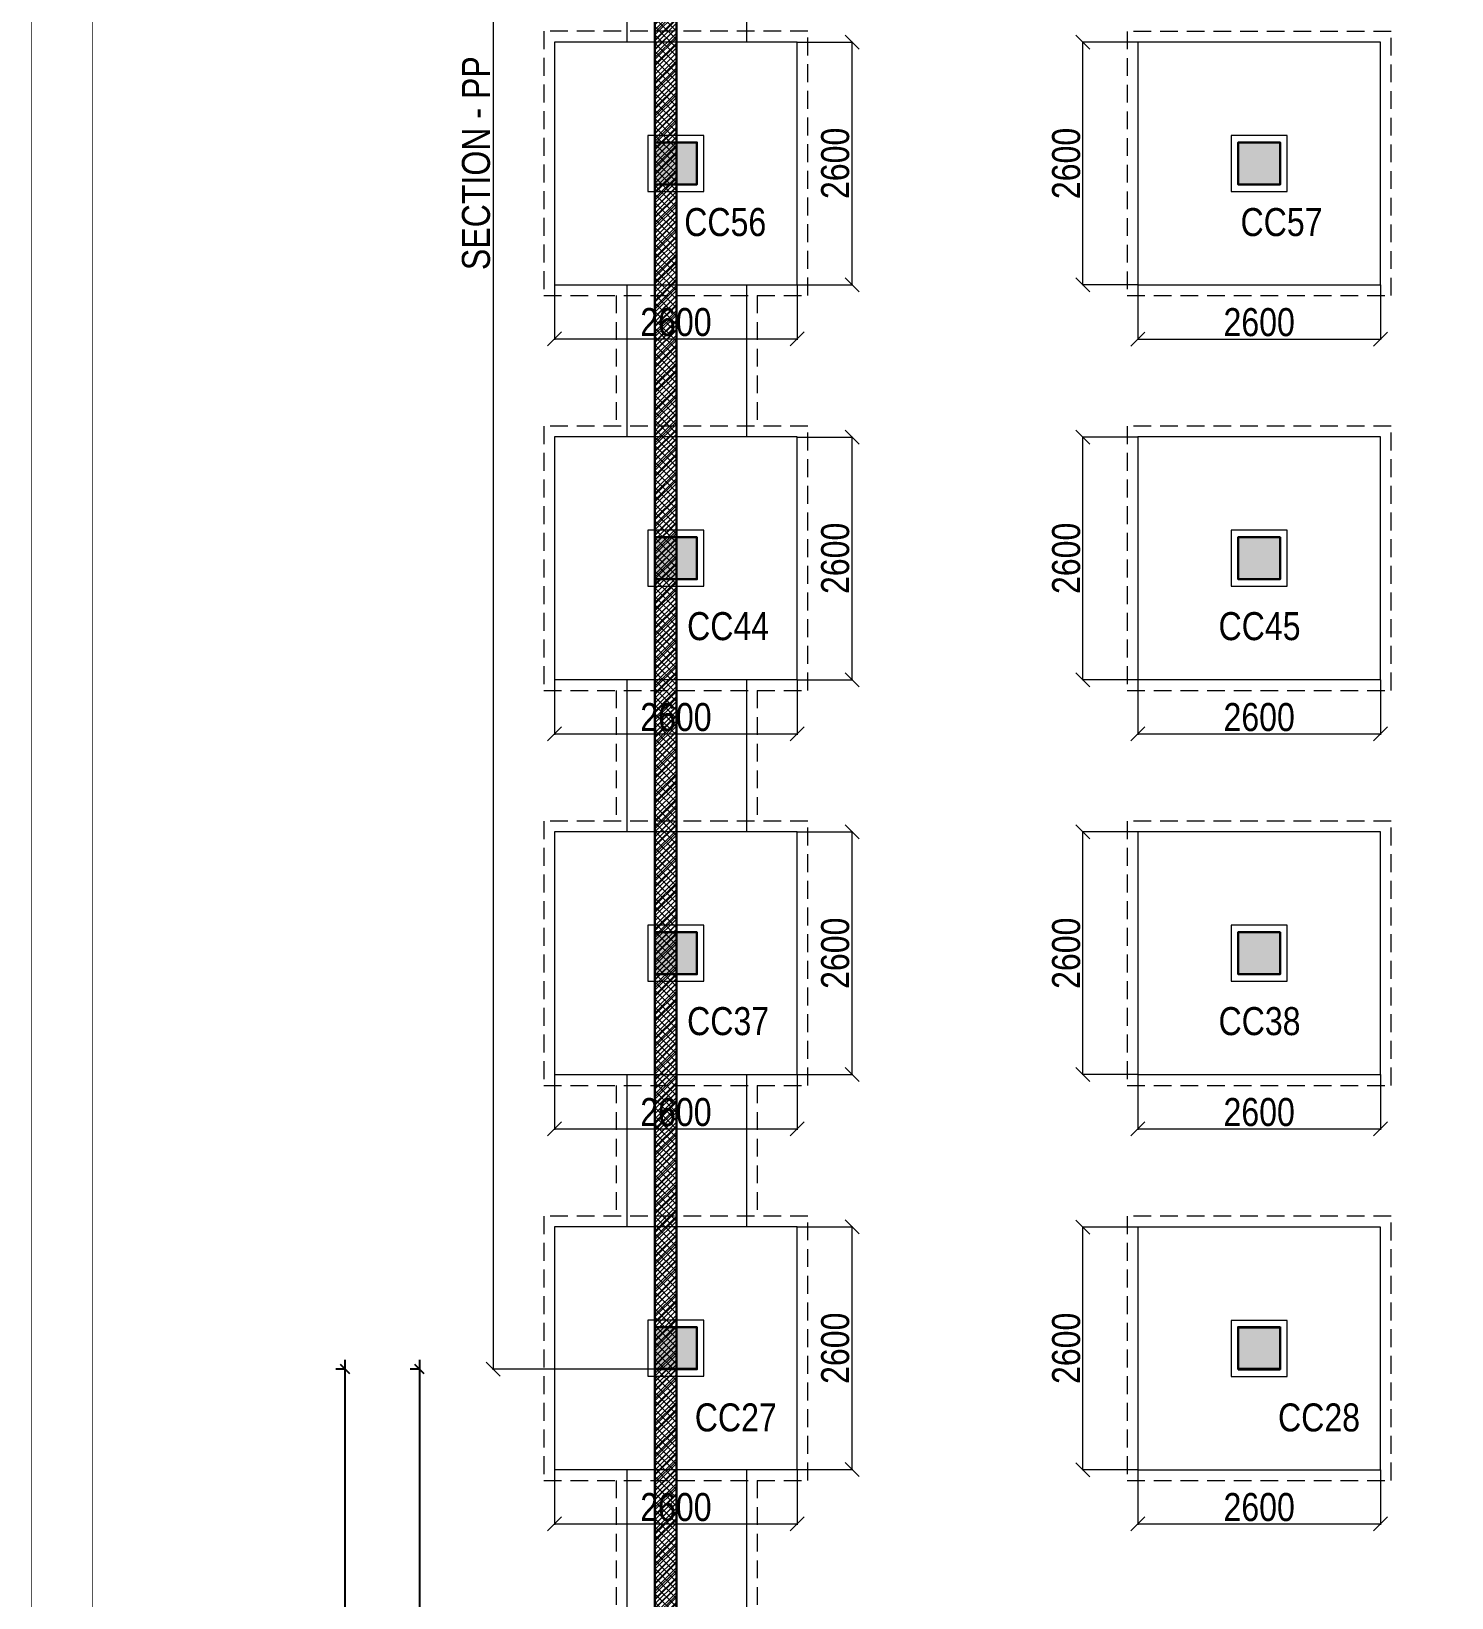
# Model space of a CAD drawing. Header units: millimetres. Extents: x 1112055 to 3390982, y -148532 to 766891.
# Drawn here: x 1923595 to 1938815, y 345314 to 362096 of the extents above; entities that cross this region are included whole.
import ezdxf

# ---------------------------------------------------------------- set-up
doc = ezdxf.new("R2010")
doc.units = ezdxf.units.MM
doc.header["$PDMODE"] = 35
doc.header["$PDSIZE"] = -25
doc.linetypes.add('Hidden', pattern=[9.525, 6.35, -3.175])
for name, color, linetype, lineweight in [('A_COL', 5, 'Continuous', 25), ('A_COL BASEMENT', 1, 'Continuous', 25), ('A_R.C.C', 5, 'Continuous', 25), ('B COL. NO.', 3, 'Continuous', 20), ('B FINAL COLUMN', 1, 'Continuous', 30), ('B FOOTING', 49, 'Continuous', 20), ('B FOOTING DIM', 234, 'Continuous', 9), ('B HATCH', 250, 'Continuous', 0), ('B P.C.C', 251, 'Continuous', 0), ('B TITLE BLOCK', 250, 'Continuous', 0)]:
    doc.layers.add(name, color=color, linetype=linetype, lineweight=lineweight)
for name, color, linetype, lineweight, true_color in [('A_COL HATCH', 7, 'Continuous', 0, 0xc0c0c0), ('A_R.C.C HATCH', 7, 'Continuous', 0, 0xc0c0c0), ('B Pedestal', 7, 'Continuous', 9, 0x5c8948), ('B-COL HT', 7, 'Continuous', 0, 0x4e4f45)]:
    doc.layers.add(name, color=color, linetype=linetype, lineweight=lineweight, true_color=true_color)
doc.styles.add('Cali', font='calibri.ttf')
doc.styles.add('SWINC', font='swissc.ttf')
doc.dimstyles.new('1.100', dxfattribs={"dimtxt": 200, "dimasz": 100, "dimexe": 100, "dimexo": 100, "dimgap": 100, "dimtad": 1, "dimdec": 0, "dimzin": 0, "dimdsep": 46, "dimtxsty": 'Cali', "dimblk": 'OBLIQUE', "dimcen": 0, "dimdle": 100, "dimclrd": 256, "dimclre": 256, "dimclrt": 3, "dimadec": 0, "dimazin": 0, "dimtfac": 1, "dimtdec": 0, "dimtofl": 0, "dimtmove": 1, "dimatfit": 0, "dimfxl": 100, "dimfxlon": 1, "dimtolj": 1, "dimtzin": 0, "dimlwd": -1, "dimlwe": -1, "dimarcsym": 0})
doc.dimstyles.new('BHOOMI', dxfattribs={"dimtxt": 230, "dimasz": 150, "dimexe": 10, "dimexo": 0, "dimgap": 25, "dimtad": 1, "dimdec": 0, "dimzin": 0, "dimdsep": 46, "dimtxsty": 'SWINC', "dimblk": 'OBLIQUE', "dimcen": 0.09, "dimclrd": 250, "dimclre": 250, "dimclrt": 256, "dimaunit": 1, "dimadec": 3, "dimazin": 0, "dimtfac": 1, "dimtdec": 0, "dimtofl": 0, "dimtmove": 1, "dimatfit": 3, "dimfxl": 100, "dimtolj": 1, "dimtzin": 0, "dimlwd": 9, "dimlwe": 5, "dimarcsym": 0})

# ---------------------------------------------------------------- blocks, each defined once
blk = doc.blocks.new('A$C4824')
at = {"layer": 'A_R.C.C HATCH'}
h = blk.add_hatch(dxfattribs=at)
h.set_pattern_fill('ANSI31', color=256, scale=300, style=0)
h.set_pattern_definition([(45, (33068.957, -102038.65), (-26.516504, 26.516504), [])])
h.paths.add_polyline_path([(37226, 109791), (32724, 109791), (32724, 109205), (0, 109205), (0, 0), (50920, 0), (50920, 39880), (63550, 39880), (63550, 113021), (37226, 112559)])
h.paths.add_polyline_path([(48260, 112523), (44975, 112465), (44975, 109245), (48260, 109244)], flags=16)
h.paths.add_polyline_path([(42405, 109791), (42405, 112420), (37456, 112333), (37456, 109791)], flags=0)
h.paths.add_polyline_path([(42635, 106355), (44065, 106355), (44065, 112449), (42635, 112424)], flags=0)
h.paths.add_polyline_path([(44745, 112461), (44282, 112453), (44282, 99895), (28740, 99895), (28740, 100125), (44065, 100125), (44065, 106125), (28740, 106125), (28740, 106355), (42405, 106355), (42405, 109561), (32954, 109561), (32954, 108975), (230, 108975), (230, 230), (50690, 230), (50690, 40110), (63320, 40110), (63320, 109014), (44745, 109015)], flags=16)
h.paths.add_polyline_path([(55920, 109244), (48490, 109244), (48490, 112527), (55920, 112657)], flags=16)
h.paths.add_polyline_path([(63320, 109244), (63320, 112787), (56145, 112661), (56145, 109244)], flags=16)
at = {"layer": 'A_R.C.C'}
for points in [[(37226, 109791), (32724, 109791), (32724, 109205), (0, 109205), (0, 0), (50920, 0), (50920, 39880), (63550, 39880), (63550, 113021), (37226, 112559)], [(44745, 112461), (44282, 112453), (44282, 99895), (28740, 99895), (28740, 100125), (44065, 100125), (44065, 106125), (28740, 106125), (28740, 106355), (42405, 106355), (42405, 109561), (32954, 109561), (32954, 108975), (230, 108975), (230, 230), (50690, 230), (50690, 40110), (63320, 40110), (63320, 109014), (44745, 109015)]]:
    blk.add_lwpolyline(points, close=True, dxfattribs=at)
blk = doc.blocks.new('A$C9881')
at = {"layer": 'A_COL HATCH'}
for points in [[(-11800, -12850), (-11800, -13300), (-12250, -13300), (-12250, -12850)], [(-5550, -12850), (-5550, -13300), (-6000, -13300), (-6000, -12850)], [(-11800, -17080), (-11800, -17530), (-12250, -17530), (-12250, -17080)], [(-5550, -17080), (-5550, -17530), (-6000, -17530), (-6000, -17080)], [(-11800, -21310), (-11800, -21760), (-12250, -21760), (-12250, -21310)], [(-5550, -21310), (-5550, -21760), (-6000, -21760), (-6000, -21310)], [(-11800, -25540), (-11800, -25990), (-12250, -25990), (-12250, -25540)], [(-5550, -25540), (-5550, -25990), (-6000, -25990), (-6000, -25540)]]:
    blk.add_hatch(color=256, dxfattribs=at).paths.add_polyline_path(points)
at = {"layer": 'A_COL BASEMENT'}
for points in [[(-11800, -12850), (-11800, -13300), (-12250, -13300), (-12250, -12850)], [(-5550, -12850), (-5550, -13300), (-6000, -13300), (-6000, -12850)], [(-11800, -17080), (-11800, -17530), (-12250, -17530), (-12250, -17080)], [(-5550, -17080), (-5550, -17530), (-6000, -17530), (-6000, -17080)], [(-11800, -21310), (-11800, -21760), (-12250, -21760), (-12250, -21310)], [(-5550, -21310), (-5550, -21760), (-6000, -21760), (-6000, -21310)], [(-11800, -25540), (-11800, -25990), (-12250, -25990), (-12250, -25540)], [(-5550, -25540), (-5550, -25990), (-6000, -25990), (-6000, -25540)]]:
    blk.add_lwpolyline(points, close=True, dxfattribs=at)
blk = doc.blocks.new('A$C4b8f6dbc')
at = {"layer": 'A_COL'}
blk.add_blockref('A$C9881', (12250, 114825), dxfattribs=at)
at = {"layer": 'A_R.C.C'}
blk.add_blockref('A$C4824', (0, 8470), dxfattribs=at)
blk = doc.blocks.new('_Oblique')
at = {"color": 0, "linetype": 'ByBlock', "lineweight": -2}
blk.add_line((-0.5, -0.5), (0.5, 0.5), dxfattribs=at)
blk = doc.blocks.new('*D2094')
at = {"layer": 'B FOOTING DIM', "color": 250, "lineweight": 5, "ltscale": 0.5, "transparency": 16777216}
for p, q in [((1929202, 346686), (1929202, 346094)), ((1931802, 346686), (1931802, 346094)), ((1929202, 346104), (1931802, 346104))]:
    blk.add_line(p, q, dxfattribs=at)
at = {"layer": 'Defpoints', "color": 0, "lineweight": 30, "ltscale": 0.5, "transparency": 16777216}
for p in [(1929202, 346686), (1931802, 346686), (1931802, 346104)]:
    blk.add_point(p, dxfattribs=at)
at = {"layer": 'B FOOTING DIM', "color": 250, "lineweight": 5, "ltscale": 0.5, "transparency": 16777216, "xscale": 150, "yscale": 150, "zscale": 150, "rotation": 180}
blk.add_blockref('_Oblique', (1929202, 346104), dxfattribs=at)
at = {"layer": 'B FOOTING DIM', "color": 250, "lineweight": 5, "ltscale": 0.5, "transparency": 16777216, "xscale": 150, "yscale": 150, "zscale": 150}
blk.add_blockref('_Oblique', (1931802, 346104), dxfattribs=at)
at = {"layer": 'B FOOTING DIM', "ltscale": 0.5, "transparency": 16777216, "insert": (1930502, 346283), "char_height": 300, "attachment_point": 5, "style": 'SWINC'}
blk.add_mtext('\\A1;2600', dxfattribs=at)
blk = doc.blocks.new('*D2095')
at = {"layer": 'B FOOTING DIM', "color": 250, "lineweight": 5, "ltscale": 0.5, "transparency": 16777216}
for p, q in [((1931802, 349286), (1932399, 349286)), ((1932389, 346686), (1932389, 349286)), ((1931802, 346686), (1932399, 346686))]:
    blk.add_line(p, q, dxfattribs=at)
at = {"layer": 'Defpoints', "color": 0, "lineweight": 30, "ltscale": 0.5, "transparency": 16777216}
for p in [(1931802, 349286), (1932389, 349286), (1931802, 346686)]:
    blk.add_point(p, dxfattribs=at)
at = {"layer": 'B FOOTING DIM', "color": 250, "lineweight": 5, "ltscale": 0.5, "transparency": 16777216, "xscale": 150, "yscale": 150, "zscale": 150}
for p, rotation in [((1932389, 349286), 90), ((1932389, 346686), 270)]:
    blk.add_blockref('_Oblique', p, dxfattribs=dict(at, rotation=rotation))
at = {"layer": 'B FOOTING DIM', "ltscale": 0.5, "transparency": 16777216, "insert": (1932210, 347986), "char_height": 300, "attachment_point": 5, "rotation": 90, "style": 'SWINC'}
blk.add_mtext('\\A1;2600', dxfattribs=at)
blk = doc.blocks.new('*D2204')
at = {"layer": 'B FOOTING DIM', "color": 250, "lineweight": 5, "ltscale": 0.5, "transparency": 16777216}
for p, q in [((1935452, 346685), (1935452, 346094)), ((1938052, 346685), (1938052, 346094)), ((1935452, 346104), (1938052, 346104))]:
    blk.add_line(p, q, dxfattribs=at)
at = {"layer": 'Defpoints', "color": 0, "lineweight": 30, "ltscale": 0.5, "transparency": 16777216}
for p in [(1935452, 346685), (1938052, 346685), (1938052, 346104)]:
    blk.add_point(p, dxfattribs=at)
at = {"layer": 'B FOOTING DIM', "color": 250, "lineweight": 5, "ltscale": 0.5, "transparency": 16777216, "xscale": 150, "yscale": 150, "zscale": 150, "rotation": 180}
blk.add_blockref('_Oblique', (1935452, 346104), dxfattribs=at)
at = {"layer": 'B FOOTING DIM', "color": 250, "lineweight": 5, "ltscale": 0.5, "transparency": 16777216, "xscale": 150, "yscale": 150, "zscale": 150}
blk.add_blockref('_Oblique', (1938052, 346104), dxfattribs=at)
at = {"layer": 'B FOOTING DIM', "ltscale": 0.5, "transparency": 16777216, "insert": (1936752, 346283), "char_height": 300, "attachment_point": 5, "style": 'SWINC'}
blk.add_mtext('\\A1;2600', dxfattribs=at)
blk = doc.blocks.new('*D1855')
at = {"layer": 'B FOOTING DIM', "color": 250, "lineweight": 5, "ltscale": 0.5, "transparency": 16777216}
for p, q in [((1935452, 349285), (1934854, 349285)), ((1934864, 346685), (1934864, 349285)), ((1935452, 346685), (1934854, 346685))]:
    blk.add_line(p, q, dxfattribs=at)
at = {"layer": 'Defpoints', "color": 0, "lineweight": 30, "ltscale": 0.5, "transparency": 16777216}
for p in [(1934864, 349285), (1935452, 349285), (1935452, 346685)]:
    blk.add_point(p, dxfattribs=at)
at = {"layer": 'B FOOTING DIM', "color": 250, "lineweight": 5, "ltscale": 0.5, "transparency": 16777216, "xscale": 150, "yscale": 150, "zscale": 150}
for p, rotation in [((1934864, 349285), 90), ((1934864, 346685), 270)]:
    blk.add_blockref('_Oblique', p, dxfattribs=dict(at, rotation=rotation))
at = {"layer": 'B FOOTING DIM', "ltscale": 0.5, "transparency": 16777216, "insert": (1934685, 347985), "char_height": 300, "attachment_point": 5, "rotation": 90, "style": 'SWINC'}
blk.add_mtext('\\A1;2600', dxfattribs=at)
blk = doc.blocks.new('*D2205')
at = {"layer": 'B FOOTING DIM', "color": 250, "lineweight": 5, "ltscale": 0.5, "transparency": 16777216}
for p, q in [((1929202, 350918), (1929202, 350326)), ((1931802, 350918), (1931802, 350326)), ((1929202, 350336), (1931802, 350336))]:
    blk.add_line(p, q, dxfattribs=at)
at = {"layer": 'Defpoints', "color": 0, "lineweight": 30, "ltscale": 0.5, "transparency": 16777216}
for p in [(1929202, 350918), (1931802, 350918), (1931802, 350336)]:
    blk.add_point(p, dxfattribs=at)
at = {"layer": 'B FOOTING DIM', "color": 250, "lineweight": 5, "ltscale": 0.5, "transparency": 16777216, "xscale": 150, "yscale": 150, "zscale": 150, "rotation": 180}
blk.add_blockref('_Oblique', (1929202, 350336), dxfattribs=at)
at = {"layer": 'B FOOTING DIM', "color": 250, "lineweight": 5, "ltscale": 0.5, "transparency": 16777216, "xscale": 150, "yscale": 150, "zscale": 150}
blk.add_blockref('_Oblique', (1931802, 350336), dxfattribs=at)
at = {"layer": 'B FOOTING DIM', "ltscale": 0.5, "transparency": 16777216, "insert": (1930502, 350515), "char_height": 300, "attachment_point": 5, "style": 'SWINC'}
blk.add_mtext('\\A1;2600', dxfattribs=at)
blk = doc.blocks.new('*D2206')
at = {"layer": 'B FOOTING DIM', "color": 250, "lineweight": 5, "ltscale": 0.5, "transparency": 16777216}
for p, q in [((1931802, 353518), (1932399, 353518)), ((1932389, 350918), (1932389, 353518)), ((1931802, 350918), (1932399, 350918))]:
    blk.add_line(p, q, dxfattribs=at)
at = {"layer": 'Defpoints', "color": 0, "lineweight": 30, "ltscale": 0.5, "transparency": 16777216}
for p in [(1931802, 353518), (1932389, 353518), (1931802, 350918)]:
    blk.add_point(p, dxfattribs=at)
at = {"layer": 'B FOOTING DIM', "color": 250, "lineweight": 5, "ltscale": 0.5, "transparency": 16777216, "xscale": 150, "yscale": 150, "zscale": 150}
for p, rotation in [((1932389, 353518), 90), ((1932389, 350918), 270)]:
    blk.add_blockref('_Oblique', p, dxfattribs=dict(at, rotation=rotation))
at = {"layer": 'B FOOTING DIM', "ltscale": 0.5, "transparency": 16777216, "insert": (1932210, 352218), "char_height": 300, "attachment_point": 5, "rotation": 90, "style": 'SWINC'}
blk.add_mtext('\\A1;2600', dxfattribs=at)
blk = doc.blocks.new('*D2207')
at = {"layer": 'B FOOTING DIM', "color": 250, "lineweight": 5, "ltscale": 0.5, "transparency": 16777216}
for p, q in [((1935452, 350918), (1935452, 350326)), ((1938052, 350918), (1938052, 350326)), ((1935452, 350336), (1938052, 350336))]:
    blk.add_line(p, q, dxfattribs=at)
at = {"layer": 'Defpoints', "color": 0, "lineweight": 30, "ltscale": 0.5, "transparency": 16777216}
for p in [(1935452, 350918), (1938052, 350918), (1938052, 350336)]:
    blk.add_point(p, dxfattribs=at)
at = {"layer": 'B FOOTING DIM', "color": 250, "lineweight": 5, "ltscale": 0.5, "transparency": 16777216, "xscale": 150, "yscale": 150, "zscale": 150, "rotation": 180}
blk.add_blockref('_Oblique', (1935452, 350336), dxfattribs=at)
at = {"layer": 'B FOOTING DIM', "color": 250, "lineweight": 5, "ltscale": 0.5, "transparency": 16777216, "xscale": 150, "yscale": 150, "zscale": 150}
blk.add_blockref('_Oblique', (1938052, 350336), dxfattribs=at)
at = {"layer": 'B FOOTING DIM', "ltscale": 0.5, "transparency": 16777216, "insert": (1936752, 350515), "char_height": 300, "attachment_point": 5, "style": 'SWINC'}
blk.add_mtext('\\A1;2600', dxfattribs=at)
blk = doc.blocks.new('*D1856')
at = {"layer": 'B FOOTING DIM', "color": 250, "lineweight": 5, "ltscale": 0.5, "transparency": 16777216}
for p, q in [((1935452, 353518), (1934854, 353518)), ((1934864, 350918), (1934864, 353518)), ((1935452, 350918), (1934854, 350918))]:
    blk.add_line(p, q, dxfattribs=at)
at = {"layer": 'Defpoints', "color": 0, "lineweight": 30, "ltscale": 0.5, "transparency": 16777216}
for p in [(1934864, 353518), (1935452, 353518), (1935452, 350918)]:
    blk.add_point(p, dxfattribs=at)
at = {"layer": 'B FOOTING DIM', "color": 250, "lineweight": 5, "ltscale": 0.5, "transparency": 16777216, "xscale": 150, "yscale": 150, "zscale": 150}
for p, rotation in [((1934864, 353518), 90), ((1934864, 350918), 270)]:
    blk.add_blockref('_Oblique', p, dxfattribs=dict(at, rotation=rotation))
at = {"layer": 'B FOOTING DIM', "ltscale": 0.5, "transparency": 16777216, "insert": (1934685, 352218), "char_height": 300, "attachment_point": 5, "rotation": 90, "style": 'SWINC'}
blk.add_mtext('\\A1;2600', dxfattribs=at)
blk = doc.blocks.new('*D2208')
at = {"layer": 'B FOOTING DIM', "color": 250, "lineweight": 5, "ltscale": 0.5, "transparency": 16777216}
for p, q in [((1929202, 355149), (1929202, 354558)), ((1931802, 355149), (1931802, 354558)), ((1929202, 354568), (1931802, 354568))]:
    blk.add_line(p, q, dxfattribs=at)
at = {"layer": 'Defpoints', "color": 0, "lineweight": 30, "ltscale": 0.5, "transparency": 16777216}
for p in [(1929202, 355149), (1931802, 355149), (1931802, 354568)]:
    blk.add_point(p, dxfattribs=at)
at = {"layer": 'B FOOTING DIM', "color": 250, "lineweight": 5, "ltscale": 0.5, "transparency": 16777216, "xscale": 150, "yscale": 150, "zscale": 150, "rotation": 180}
blk.add_blockref('_Oblique', (1929202, 354568), dxfattribs=at)
at = {"layer": 'B FOOTING DIM', "color": 250, "lineweight": 5, "ltscale": 0.5, "transparency": 16777216, "xscale": 150, "yscale": 150, "zscale": 150}
blk.add_blockref('_Oblique', (1931802, 354568), dxfattribs=at)
at = {"layer": 'B FOOTING DIM', "ltscale": 0.5, "transparency": 16777216, "insert": (1930502, 354747), "char_height": 300, "attachment_point": 5, "style": 'SWINC'}
blk.add_mtext('\\A1;2600', dxfattribs=at)
blk = doc.blocks.new('*D2209')
at = {"layer": 'B FOOTING DIM', "color": 250, "lineweight": 5, "ltscale": 0.5, "transparency": 16777216}
for p, q in [((1931802, 357749), (1932399, 357749)), ((1932389, 355149), (1932389, 357749)), ((1931802, 355149), (1932399, 355149))]:
    blk.add_line(p, q, dxfattribs=at)
at = {"layer": 'Defpoints', "color": 0, "lineweight": 30, "ltscale": 0.5, "transparency": 16777216}
for p in [(1931802, 357749), (1932389, 357749), (1931802, 355149)]:
    blk.add_point(p, dxfattribs=at)
at = {"layer": 'B FOOTING DIM', "color": 250, "lineweight": 5, "ltscale": 0.5, "transparency": 16777216, "xscale": 150, "yscale": 150, "zscale": 150}
for p, rotation in [((1932389, 357749), 90), ((1932389, 355149), 270)]:
    blk.add_blockref('_Oblique', p, dxfattribs=dict(at, rotation=rotation))
at = {"layer": 'B FOOTING DIM', "ltscale": 0.5, "transparency": 16777216, "insert": (1932210, 356449), "char_height": 300, "attachment_point": 5, "rotation": 90, "style": 'SWINC'}
blk.add_mtext('\\A1;2600', dxfattribs=at)
blk = doc.blocks.new('*D2210')
at = {"layer": 'B FOOTING DIM', "color": 250, "lineweight": 5, "ltscale": 0.5, "transparency": 16777216}
for p, q in [((1935452, 355149), (1935452, 354558)), ((1938052, 355149), (1938052, 354558)), ((1935452, 354568), (1938052, 354568))]:
    blk.add_line(p, q, dxfattribs=at)
at = {"layer": 'Defpoints', "color": 0, "lineweight": 30, "ltscale": 0.5, "transparency": 16777216}
for p in [(1935452, 355149), (1938052, 355149), (1938052, 354568)]:
    blk.add_point(p, dxfattribs=at)
at = {"layer": 'B FOOTING DIM', "color": 250, "lineweight": 5, "ltscale": 0.5, "transparency": 16777216, "xscale": 150, "yscale": 150, "zscale": 150, "rotation": 180}
blk.add_blockref('_Oblique', (1935452, 354568), dxfattribs=at)
at = {"layer": 'B FOOTING DIM', "color": 250, "lineweight": 5, "ltscale": 0.5, "transparency": 16777216, "xscale": 150, "yscale": 150, "zscale": 150}
blk.add_blockref('_Oblique', (1938052, 354568), dxfattribs=at)
at = {"layer": 'B FOOTING DIM', "ltscale": 0.5, "transparency": 16777216, "insert": (1936752, 354747), "char_height": 300, "attachment_point": 5, "style": 'SWINC'}
blk.add_mtext('\\A1;2600', dxfattribs=at)
blk = doc.blocks.new('*D1857')
at = {"layer": 'B FOOTING DIM', "color": 250, "lineweight": 5, "ltscale": 0.5, "transparency": 16777216}
for p, q in [((1935452, 357749), (1934854, 357749)), ((1934864, 355149), (1934864, 357749)), ((1935452, 355149), (1934854, 355149))]:
    blk.add_line(p, q, dxfattribs=at)
at = {"layer": 'Defpoints', "color": 0, "lineweight": 30, "ltscale": 0.5, "transparency": 16777216}
for p in [(1934864, 357749), (1935452, 357749), (1935452, 355149)]:
    blk.add_point(p, dxfattribs=at)
at = {"layer": 'B FOOTING DIM', "color": 250, "lineweight": 5, "ltscale": 0.5, "transparency": 16777216, "xscale": 150, "yscale": 150, "zscale": 150}
for p, rotation in [((1934864, 357749), 90), ((1934864, 355149), 270)]:
    blk.add_blockref('_Oblique', p, dxfattribs=dict(at, rotation=rotation))
at = {"layer": 'B FOOTING DIM', "ltscale": 0.5, "transparency": 16777216, "insert": (1934685, 356449), "char_height": 300, "attachment_point": 5, "rotation": 90, "style": 'SWINC'}
blk.add_mtext('\\A1;2600', dxfattribs=at)
blk = doc.blocks.new('*D2214')
at = {"layer": 'B FOOTING DIM', "color": 250, "lineweight": 5, "ltscale": 0.5, "transparency": 16777216}
for p, q in [((1929202, 359381), (1929202, 358790)), ((1931802, 359381), (1931802, 358790)), ((1929202, 358800), (1931802, 358800))]:
    blk.add_line(p, q, dxfattribs=at)
at = {"layer": 'Defpoints', "color": 0, "lineweight": 30, "ltscale": 0.5, "transparency": 16777216}
for p in [(1929202, 359381), (1931802, 359381), (1931802, 358800)]:
    blk.add_point(p, dxfattribs=at)
at = {"layer": 'B FOOTING DIM', "color": 250, "lineweight": 5, "ltscale": 0.5, "transparency": 16777216, "xscale": 150, "yscale": 150, "zscale": 150, "rotation": 180}
blk.add_blockref('_Oblique', (1929202, 358800), dxfattribs=at)
at = {"layer": 'B FOOTING DIM', "color": 250, "lineweight": 5, "ltscale": 0.5, "transparency": 16777216, "xscale": 150, "yscale": 150, "zscale": 150}
blk.add_blockref('_Oblique', (1931802, 358800), dxfattribs=at)
at = {"layer": 'B FOOTING DIM', "ltscale": 0.5, "transparency": 16777216, "insert": (1930502, 358979), "char_height": 300, "attachment_point": 5, "style": 'SWINC'}
blk.add_mtext('\\A1;2600', dxfattribs=at)
blk = doc.blocks.new('*D2215')
at = {"layer": 'B FOOTING DIM', "color": 250, "lineweight": 5, "ltscale": 0.5, "transparency": 16777216}
for p, q in [((1931802, 361981), (1932399, 361981)), ((1932389, 359381), (1932389, 361981)), ((1931802, 359381), (1932399, 359381))]:
    blk.add_line(p, q, dxfattribs=at)
at = {"layer": 'Defpoints', "color": 0, "lineweight": 30, "ltscale": 0.5, "transparency": 16777216}
for p in [(1931802, 361981), (1932389, 361981), (1931802, 359381)]:
    blk.add_point(p, dxfattribs=at)
at = {"layer": 'B FOOTING DIM', "color": 250, "lineweight": 5, "ltscale": 0.5, "transparency": 16777216, "xscale": 150, "yscale": 150, "zscale": 150}
for p, rotation in [((1932389, 361981), 90), ((1932389, 359381), 270)]:
    blk.add_blockref('_Oblique', p, dxfattribs=dict(at, rotation=rotation))
at = {"layer": 'B FOOTING DIM', "ltscale": 0.5, "transparency": 16777216, "insert": (1932210, 360681), "char_height": 300, "attachment_point": 5, "rotation": 90, "style": 'SWINC'}
blk.add_mtext('\\A1;2600', dxfattribs=at)
blk = doc.blocks.new('*D2216')
at = {"layer": 'B FOOTING DIM', "color": 250, "lineweight": 5, "ltscale": 0.5, "transparency": 16777216}
for p, q in [((1935452, 359380), (1935452, 358789)), ((1938052, 359380), (1938052, 358789)), ((1935452, 358799), (1938052, 358799))]:
    blk.add_line(p, q, dxfattribs=at)
at = {"layer": 'Defpoints', "color": 0, "lineweight": 30, "ltscale": 0.5, "transparency": 16777216}
for p in [(1935452, 359380), (1938052, 359380), (1938052, 358799)]:
    blk.add_point(p, dxfattribs=at)
at = {"layer": 'B FOOTING DIM', "color": 250, "lineweight": 5, "ltscale": 0.5, "transparency": 16777216, "xscale": 150, "yscale": 150, "zscale": 150, "rotation": 180}
blk.add_blockref('_Oblique', (1935452, 358799), dxfattribs=at)
at = {"layer": 'B FOOTING DIM', "color": 250, "lineweight": 5, "ltscale": 0.5, "transparency": 16777216, "xscale": 150, "yscale": 150, "zscale": 150}
blk.add_blockref('_Oblique', (1938052, 358799), dxfattribs=at)
at = {"layer": 'B FOOTING DIM', "ltscale": 0.5, "transparency": 16777216, "insert": (1936752, 358978), "char_height": 300, "attachment_point": 5, "style": 'SWINC'}
blk.add_mtext('\\A1;2600', dxfattribs=at)
blk = doc.blocks.new('*D1859')
at = {"layer": 'B FOOTING DIM', "color": 250, "lineweight": 5, "ltscale": 0.5, "transparency": 16777216}
for p, q in [((1935452, 361980), (1934854, 361980)), ((1934864, 359380), (1934864, 361980)), ((1935452, 359380), (1934854, 359380))]:
    blk.add_line(p, q, dxfattribs=at)
at = {"layer": 'Defpoints', "color": 0, "lineweight": 30, "ltscale": 0.5, "transparency": 16777216}
for p in [(1934864, 361980), (1935452, 361980), (1935452, 359380)]:
    blk.add_point(p, dxfattribs=at)
at = {"layer": 'B FOOTING DIM', "color": 250, "lineweight": 5, "ltscale": 0.5, "transparency": 16777216, "xscale": 150, "yscale": 150, "zscale": 150}
for p, rotation in [((1934864, 361980), 90), ((1934864, 359380), 270)]:
    blk.add_blockref('_Oblique', p, dxfattribs=dict(at, rotation=rotation))
at = {"layer": 'B FOOTING DIM', "ltscale": 0.5, "transparency": 16777216, "insert": (1934685, 360680), "char_height": 300, "attachment_point": 5, "rotation": 90, "style": 'SWINC'}
blk.add_mtext('\\A1;2600', dxfattribs=at)
blk = doc.blocks.new('*D1826')
at = {"layer": 'B FOOTING DIM', "color": 3, "lineweight": 5, "ltscale": 0.5, "transparency": 16777216}
for p, q in [((1930277, 373605), (1928533, 373605)), ((1928543, 373605), (1928543, 347761)), ((1930277, 347761), (1928533, 347761))]:
    blk.add_line(p, q, dxfattribs=at)
at = {"layer": 'Defpoints', "color": 0, "lineweight": 30, "ltscale": 0.5, "transparency": 16777216}
for p in [(1930277, 373605), (1928543, 347761), (1930277, 347761)]:
    blk.add_point(p, dxfattribs=at)
at = {"layer": 'B FOOTING DIM', "color": 3, "lineweight": 5, "ltscale": 0.5, "transparency": 16777216, "xscale": 150, "yscale": 150, "zscale": 150}
for p, rotation in [((1928543, 373605), 90), ((1928543, 347761), 270)]:
    blk.add_blockref('_Oblique', p, dxfattribs=dict(at, rotation=rotation))
at = {"layer": 'B FOOTING DIM', "ltscale": 0.5, "transparency": 16777216, "insert": (1928361, 360683), "char_height": 300, "attachment_point": 5, "rotation": 90, "style": 'SWINC'}
blk.add_mtext('\\A1;{\\C3;SECTION - PP}', dxfattribs=at)
blk = doc.blocks.new('*D2495')
at = {"transparency": 16777216}
for p, q in [((1926956, 347761), (1926856, 347761)), ((1926956, 308480), (1926956, 347861)), ((1926956, 308580), (1926856, 308580))]:
    blk.add_line(p, q, dxfattribs=at)
at = {"layer": 'Defpoints', "color": 0, "transparency": 16777216}
for p in [(1926956, 347761), (1930277, 347761), (1930277, 308580)]:
    blk.add_point(p, dxfattribs=at)
at = {"transparency": 16777216, "xscale": 100, "yscale": 100, "zscale": 100}
for p, rotation in [((1926956, 347761), 90), ((1926956, 308580), 270)]:
    blk.add_blockref('_Oblique', p, dxfattribs=dict(at, rotation=rotation))
at = {"color": 3, "transparency": 16777216, "insert": (1926754, 328170), "char_height": 200, "attachment_point": 5, "rotation": 90, "style": 'Cali'}
blk.add_mtext('\\A1;39181', dxfattribs=at)
blk = doc.blocks.new('*D3072')
at = {"transparency": 16777216}
for p, q in [((1927756, 347761), (1927655, 347761)), ((1927755, 347861), (1927755, 307580)), ((1927756, 307680), (1927655, 307680))]:
    blk.add_line(p, q, dxfattribs=at)
at = {"layer": 'Defpoints', "color": 0, "transparency": 16777216}
for p in [(1930277, 347761), (1927755, 307680), (1930277, 307680)]:
    blk.add_point(p, dxfattribs=at)
at = {"transparency": 16777216, "xscale": 100, "yscale": 100, "zscale": 100}
for p, rotation in [((1927755, 347761), 90), ((1927755, 307680), 270)]:
    blk.add_blockref('_Oblique', p, dxfattribs=dict(at, rotation=rotation))
at = {"color": 3, "transparency": 16777216, "insert": (1927553, 327720), "char_height": 200, "attachment_point": 5, "rotation": 90, "style": 'Cali'}
blk.add_mtext('\\A1;40081', dxfattribs=at)

msp = doc.modelspace()

# ---------------------------------------------------------------- hatches: boundary and pattern name
at = {"layer": 'B HATCH', "lineweight": 0}
h = msp.add_hatch(dxfattribs=at)
h.set_pattern_fill('ANSI37', color=250, scale=20, style=0)
h.set_pattern_definition([(45, (216966.357, -141945.74), (-44.9012806, 44.9012806), []), (135, (216966.357, -141945.74), (-44.9012806, -44.9012806), [])])
h.paths.add_polyline_path([(1993596.9, 376644.1), (1993596.9, 380187.1), (1986421.9, 380061.1), (1986421.9, 376644.3)], flags=16)
h.paths.add_polyline_path([(1967732.9, 377190.9), (1972681.9, 377190.9), (1972681.9, 379819.8), (1967732.9, 379732.9)], flags=16)
h.paths.add_polyline_path([(1974571.9, 379853.2), (1975021.9, 379861.1), (1975021.9, 376643.9), (1974571.9, 376643.9)], flags=16)
h.paths.add_polyline_path([(1930506.9, 376375.7), (1930506.9, 267630.1), (1980966.9, 267630.1), (1980966.9, 307510.1), (1993596.9, 307510.1), (1993596.9, 376414.1), (1974558.5, 376414.7), (1974558.5, 373755.1), (1974341.9, 373755.1), (1974341.9, 379849.1), (1972911.9, 379824), (1972911.9, 373755.1), (1972681.9, 373755.1), (1972681.9, 376960.9), (1963230.9, 376960.9), (1963230.9, 376375.7)], flags=16)
h.paths.add_polyline_path([(1986196.6, 380057.2), (1986196.6, 376644.4), (1978766.9, 376644.6), (1978766.9, 379926.8)], flags=16)
h.paths.add_polyline_path([(1975251.9, 376644.7), (1975251.9, 379865.1), (1978536.9, 379922.8), (1978536.9, 376644.6)], flags=16)
h.paths.add_polyline_path([(1963000.9, 376605.7), (1930276.9, 376605.7), (1930276.9, 267400.1), (1981196.9, 267400.1), (1981196.9, 307280.1), (1993826.9, 307280.1), (1993826.9, 380421.1), (1967502.9, 379959.1), (1967502.9, 377190.9), (1963000.9, 377190.9)])
at = {"layer": 'B-COL HT', "lineweight": 0}
h = msp.add_hatch(color=250, dxfattribs=at)
h.dxf.hatch_style = 1
h.paths.add_polyline_path([(1930276.9, 360456.2), (1930726.9, 360456.2), (1930726.9, 360906.2), (1930276.9, 360906.2)])
h = msp.add_hatch(color=250, dxfattribs=at)
h.dxf.hatch_style = 1
h.paths.add_polyline_path([(1936526.9, 360455.2), (1936976.9, 360455.2), (1936976.9, 360905.2), (1936526.9, 360905.2)])
h = msp.add_hatch(color=250, dxfattribs=at)
h.dxf.hatch_style = 1
h.paths.add_polyline_path([(1930276.9, 356224.4), (1930726.9, 356224.4), (1930726.9, 356674.4), (1930276.9, 356674.4)])
h = msp.add_hatch(color=250, dxfattribs=at)
h.dxf.hatch_style = 1
h.paths.add_polyline_path([(1936976.9, 356224.4), (1936526.9, 356224.4), (1936526.9, 356674.4), (1936976.9, 356674.4)])
h = msp.add_hatch(color=250, dxfattribs=at)
h.dxf.hatch_style = 1
h.paths.add_polyline_path([(1930276.9, 351992.6), (1930726.9, 351992.6), (1930726.9, 352442.6), (1930276.9, 352442.6)])
h = msp.add_hatch(color=250, dxfattribs=at)
h.dxf.hatch_style = 1
h.paths.add_polyline_path([(1936976.9, 351992.6), (1936526.9, 351992.6), (1936526.9, 352442.6), (1936976.9, 352442.6)])
h = msp.add_hatch(color=250, dxfattribs=at)
h.dxf.hatch_style = 1
h.paths.add_polyline_path([(1930276.9, 347760.7), (1930726.9, 347760.7), (1930726.9, 348210.7), (1930276.9, 348210.7)])
h = msp.add_hatch(color=250, dxfattribs=at)
h.dxf.hatch_style = 1
h.paths.add_polyline_path([(1936526.9, 347760.2), (1936976.9, 347760.2), (1936976.9, 348210.2), (1936526.9, 348210.2)])

# ---------------------------------------------------------------- linework, layer by layer
at = {"layer": 'B FINAL COLUMN', "color": 16, "lineweight": 30}
msp.add_lwpolyline([(1963000.9, 376605.7), (1930276.9, 376605.7), (1930276.9, 267400.1), (1981196.9, 267400.1), (1981196.9, 307280.1), (1993826.9, 307280.1), (1993826.9, 380421.1), (1967502.9, 379959.1), (1967502.9, 377190.9), (1963000.9, 377190.9), (1963000.9, 376605.7)], dxfattribs=at)
msp.add_lwpolyline([(1930506.9, 267630.1), (1980966.9, 267630.1), (1980966.9, 307510.1), (1993596.9, 307510.1), (1993596.9, 376414.1), (1974558.5, 376414.7), (1974558.5, 373755.1), (1974341.9, 373755.1), (1974341.9, 379849.1), (1972911.9, 379824), (1972911.9, 373755.1), (1972681.9, 373755.1), (1972681.9, 376960.9), (1963230.9, 376960.9), (1963230.9, 376375.7), (1930506.9, 376375.7)], close=True, dxfattribs=at)
at = {"layer": 'B FINAL COLUMN', "color": 4}
for points in [[(1930276.9, 360456.2), (1930726.9, 360456.2), (1930726.9, 360906.2), (1930276.9, 360906.2)], [(1936526.9, 360455.2), (1936976.9, 360455.2), (1936976.9, 360905.2), (1936526.9, 360905.2)], [(1930276.9, 356224.4), (1930726.9, 356224.4), (1930726.9, 356674.4), (1930276.9, 356674.4)], [(1936976.9, 356224.4), (1936526.9, 356224.4), (1936526.9, 356674.4), (1936976.9, 356674.4)], [(1930276.9, 351992.6), (1930726.9, 351992.6), (1930726.9, 352442.6), (1930276.9, 352442.6)], [(1936976.9, 351992.6), (1936526.9, 351992.6), (1936526.9, 352442.6), (1936976.9, 352442.6)], [(1930276.9, 347760.7), (1930726.9, 347760.7), (1930726.9, 348210.7), (1930276.9, 348210.7)], [(1936526.9, 347760.2), (1936976.9, 347760.2), (1936976.9, 348210.2), (1936526.9, 348210.2)]]:
    msp.add_lwpolyline(points, close=True, dxfattribs=at)
at = {"layer": 'B FOOTING'}
for points in [[(1929976.9, 366230.2), (1929976.9, 361981.2)], [(1931256.9, 366230.2), (1931256.9, 361981.2)], [(1929976.9, 359381.2), (1929976.9, 357749.4)], [(1931256.9, 359381.2), (1931256.9, 357749.4)], [(1929976.9, 355149.4), (1929976.9, 353517.6)], [(1931256.9, 355149.4), (1931256.9, 353517.6)], [(1929976.9, 350917.6), (1929976.9, 349285.7)], [(1931256.9, 350917.6), (1931256.9, 349285.7)], [(1929976.9, 346685.7), (1929976.9, 343855.1)], [(1931256.9, 346685.7), (1931256.9, 343855.1)]]:
    msp.add_lwpolyline(points, dxfattribs=at)
for points in [[(1929201.9, 359381.2), (1931801.9, 359381.2), (1931801.9, 361981.2), (1929201.9, 361981.2)], [(1935451.9, 359380.2), (1938051.9, 359380.2), (1938051.9, 361980.2), (1935451.9, 361980.2)], [(1929201.9, 355149.4), (1931801.9, 355149.4), (1931801.9, 357749.4), (1929201.9, 357749.4)], [(1935451.9, 355149.4), (1938051.9, 355149.4), (1938051.9, 357749.4), (1935451.9, 357749.4)], [(1929201.9, 350917.6), (1931801.9, 350917.6), (1931801.9, 353517.6), (1929201.9, 353517.6)], [(1935451.9, 350917.6), (1938051.9, 350917.6), (1938051.9, 353517.6), (1935451.9, 353517.6)], [(1929201.9, 346685.7), (1931801.9, 346685.7), (1931801.9, 349285.7), (1929201.9, 349285.7)], [(1935451.9, 346685.2), (1938051.9, 346685.2), (1938051.9, 349285.2), (1935451.9, 349285.2)]]:
    msp.add_lwpolyline(points, close=True, dxfattribs=at)
at = {"layer": 'B P.C.C', "color": 250, "linetype": 'Hidden', "lineweight": 0, "ltscale": 30}
for points in [[(1929086.9, 359266.2), (1931916.9, 359266.2), (1931916.9, 362096.2), (1929086.9, 362096.2)], [(1935336.9, 359265.2), (1938166.9, 359265.2), (1938166.9, 362095.2), (1935336.9, 362095.2)], [(1929086.9, 355034.4), (1931916.9, 355034.4), (1931916.9, 357864.4), (1929086.9, 357864.4)], [(1935336.9, 355034.4), (1938166.9, 355034.4), (1938166.9, 357864.4), (1935336.9, 357864.4)], [(1929086.9, 350802.6), (1931916.9, 350802.6), (1931916.9, 353632.6), (1929086.9, 353632.6)], [(1935336.9, 350802.6), (1938166.9, 350802.6), (1938166.9, 353632.6), (1935336.9, 353632.6)], [(1929086.9, 346570.7), (1931916.9, 346570.7), (1931916.9, 349400.7), (1929086.9, 349400.7)], [(1935336.9, 346570.2), (1938166.9, 346570.2), (1938166.9, 349400.2), (1935336.9, 349400.2)]]:
    msp.add_lwpolyline(points, close=True, dxfattribs=at)
for points in [[(1929861.9, 359266.2), (1929861.9, 357864.4)], [(1931371.9, 359266.2), (1931371.9, 357864.4)], [(1929861.9, 355034.4), (1929861.9, 353632.6)], [(1931371.9, 355034.4), (1931371.9, 353632.6)], [(1929861.9, 350802.6), (1929861.9, 349400.7)], [(1931371.9, 350802.6), (1931371.9, 349400.7)], [(1929861.9, 346570.7), (1929861.9, 343970.1)], [(1931371.9, 346570.7), (1931371.9, 343970.1)]]:
    msp.add_lwpolyline(points, dxfattribs=at)
at = {"layer": 'B Pedestal', "color": 87, "lineweight": 9}
for points in [[(1930201.9, 360381.2), (1930801.9, 360381.2), (1930801.9, 360981.2), (1930201.9, 360981.2)], [(1936451.9, 360380.2), (1937051.9, 360380.2), (1937051.9, 360980.2), (1936451.9, 360980.2)], [(1930201.9, 356149.4), (1930801.9, 356149.4), (1930801.9, 356749.4), (1930201.9, 356749.4)], [(1936451.9, 356149.4), (1937051.9, 356149.4), (1937051.9, 356749.4), (1936451.9, 356749.4)], [(1930201.9, 351917.6), (1930801.9, 351917.6), (1930801.9, 352517.6), (1930201.9, 352517.6)], [(1936451.9, 351917.6), (1937051.9, 351917.6), (1937051.9, 352517.6), (1936451.9, 352517.6)], [(1930201.9, 347685.7), (1930801.9, 347685.7), (1930801.9, 348285.7), (1930201.9, 348285.7)], [(1936451.9, 347685.2), (1937051.9, 347685.2), (1937051.9, 348285.2), (1936451.9, 348285.2)]]:
    msp.add_lwpolyline(points, close=True, dxfattribs=at)
at = {"layer": 'B TITLE BLOCK', "color": 1, "const_width": 8.39}
msp.add_lwpolyline([(1923598.8, 383550.1), (2021147.1, 383550.1), (2021147.1, 215877.3), (1923598.8, 215877.3)], close=True, dxfattribs=at)
at = {"layer": 'B TITLE BLOCK', "color": 250, "lineweight": 0, "const_width": 8.39}
msp.add_lwpolyline([(1924251.4, 382897.4), (2020494.4, 382897.4), (2020494.4, 216529.9), (1924251.4, 216529.9)], close=True, dxfattribs=at)

# ---------------------------------------------------------------- block references
at = {"layer": 'B FOOTING'}
msp.add_blockref('A$C4b8f6dbc', (1930276.9, 258930.1), dxfattribs=at)

# ---------------------------------------------------------------- texts
at = {"layer": 'B COL. NO.', "style": 'SWINC'}
for s, p in [('CC56', (1930591.5, 359902.2)), ('CC57', (1936552.4, 359902.2)), ('CC44', (1930622.2, 355572.9)), ('CC45', (1936317, 355572.9)), ('CC37', (1930622.2, 351341)), ('CC38', (1936316.9, 351341)), ('CC27', (1930704.3, 347095.5)), ('CC28', (1936954.3, 347095))]:
    msp.add_text(s, height=300, dxfattribs=at).set_placement(p)

# ---------------------------------------------------------------- dimensions: what is measured, and where the dimension line sits
for base, p1, p2, picture, middle in [((1926956.1, 347760.7), (1930276.9, 308580.1), (1930276.9, 347760.7), '*D2495', (1926753.6, 328170.4)), ((1927755.5, 307680.1), (1930276.9, 347760.7), (1930276.9, 307680.1), '*D3072', (1927553, 327720.4))]:
    dim = msp.add_linear_dim(base=base, p1=p1, p2=p2, angle=90, dimstyle='1.100', override={"dimfxl": 0.18, "dimarcsym": 2})
    dim.commit()
    dim.dimension.update_dxf_attribs({"geometry": picture, "text_midpoint": middle})
at = {"layer": 'B FOOTING DIM', "ltscale": 0.5}
dim = msp.add_linear_dim(base=(1928543.4, 347760.7), p1=(1930276.9, 373605.2), p2=(1930276.9, 347760.7), angle=90, text='{\\C3;SECTION - PP}', dimstyle='BHOOMI', override={"dimtxt": 300, "dimclrd": 3, "dimclre": 3, "dimlwd": 5}, dxfattribs=at)
dim.commit()
dim.dimension.update_dxf_attribs({"geometry": '*D1826', "text_midpoint": (1928361.2, 360683)})
at = {"layer": 'B FOOTING DIM', "color": 250, "ltscale": 0.5}
for base, p1, p2, picture, middle in [((1932389.4, 361981.2), (1931801.9, 359381.2), (1931801.9, 361981.2), '*D2215', (1932210.2, 360681.2)), ((1934864.4, 361980.2), (1935451.9, 359380.2), (1935451.9, 361980.2), '*D1859', (1934685.2, 360680.2)), ((1932389.4, 357749.4), (1931801.9, 355149.4), (1931801.9, 357749.4), '*D2209', (1932210.2, 356449.4)), ((1934864.4, 357749.4), (1935451.9, 355149.4), (1935451.9, 357749.4), '*D1857', (1934685.3, 356449.4)), ((1932389.4, 353517.6), (1931801.9, 350917.6), (1931801.9, 353517.6), '*D2206', (1932210.2, 352217.6)), ((1934864.4, 353517.6), (1935451.9, 350917.6), (1935451.9, 353517.6), '*D1856', (1934685.2, 352217.6)), ((1932389.4, 349285.7), (1931801.9, 346685.7), (1931801.9, 349285.7), '*D2095', (1932210.2, 347985.7)), ((1934864.4, 349285.2), (1935451.9, 346685.2), (1935451.9, 349285.2), '*D1855', (1934685.2, 347985.2))]:
    dim = msp.add_linear_dim(base=base, p1=p1, p2=p2, angle=90, dimstyle='BHOOMI', override={"dimtxt": 300, "dimlwd": 5}, dxfattribs=at)
    dim.commit()
    dim.dimension.update_dxf_attribs({"geometry": picture, "text_midpoint": middle})
for base, p1, p2, picture, middle in [((1931801.9, 358799.7), (1929201.9, 359381.2), (1931801.9, 359381.2), '*D2214', (1930501.9, 358978.9)), ((1938051.9, 358798.7), (1935451.9, 359380.2), (1938051.9, 359380.2), '*D2216', (1936751.9, 358977.9)), ((1931801.9, 354567.9), (1929201.9, 355149.4), (1931801.9, 355149.4), '*D2208', (1930501.9, 354747.1)), ((1938051.9, 354567.9), (1935451.9, 355149.4), (1938051.9, 355149.4), '*D2210', (1936751.9, 354747.1)), ((1931801.9, 350336.1), (1929201.9, 350917.6), (1931801.9, 350917.6), '*D2205', (1930501.9, 350515.2)), ((1938051.9, 350336.1), (1935451.9, 350917.6), (1938051.9, 350917.6), '*D2207', (1936751.9, 350515.2)), ((1931801.9, 346104.2), (1929201.9, 346685.7), (1931801.9, 346685.7), '*D2094', (1930501.9, 346283.4)), ((1938051.9, 346103.7), (1935451.9, 346685.2), (1938051.9, 346685.2), '*D2204', (1936751.9, 346282.9))]:
    dim = msp.add_linear_dim(base=base, p1=p1, p2=p2, dimstyle='BHOOMI', override={"dimtxt": 300, "dimlwd": 5}, dxfattribs=at)
    dim.commit()
    dim.dimension.update_dxf_attribs({"geometry": picture, "text_midpoint": middle})

doc.saveas('drawing.dxf')
